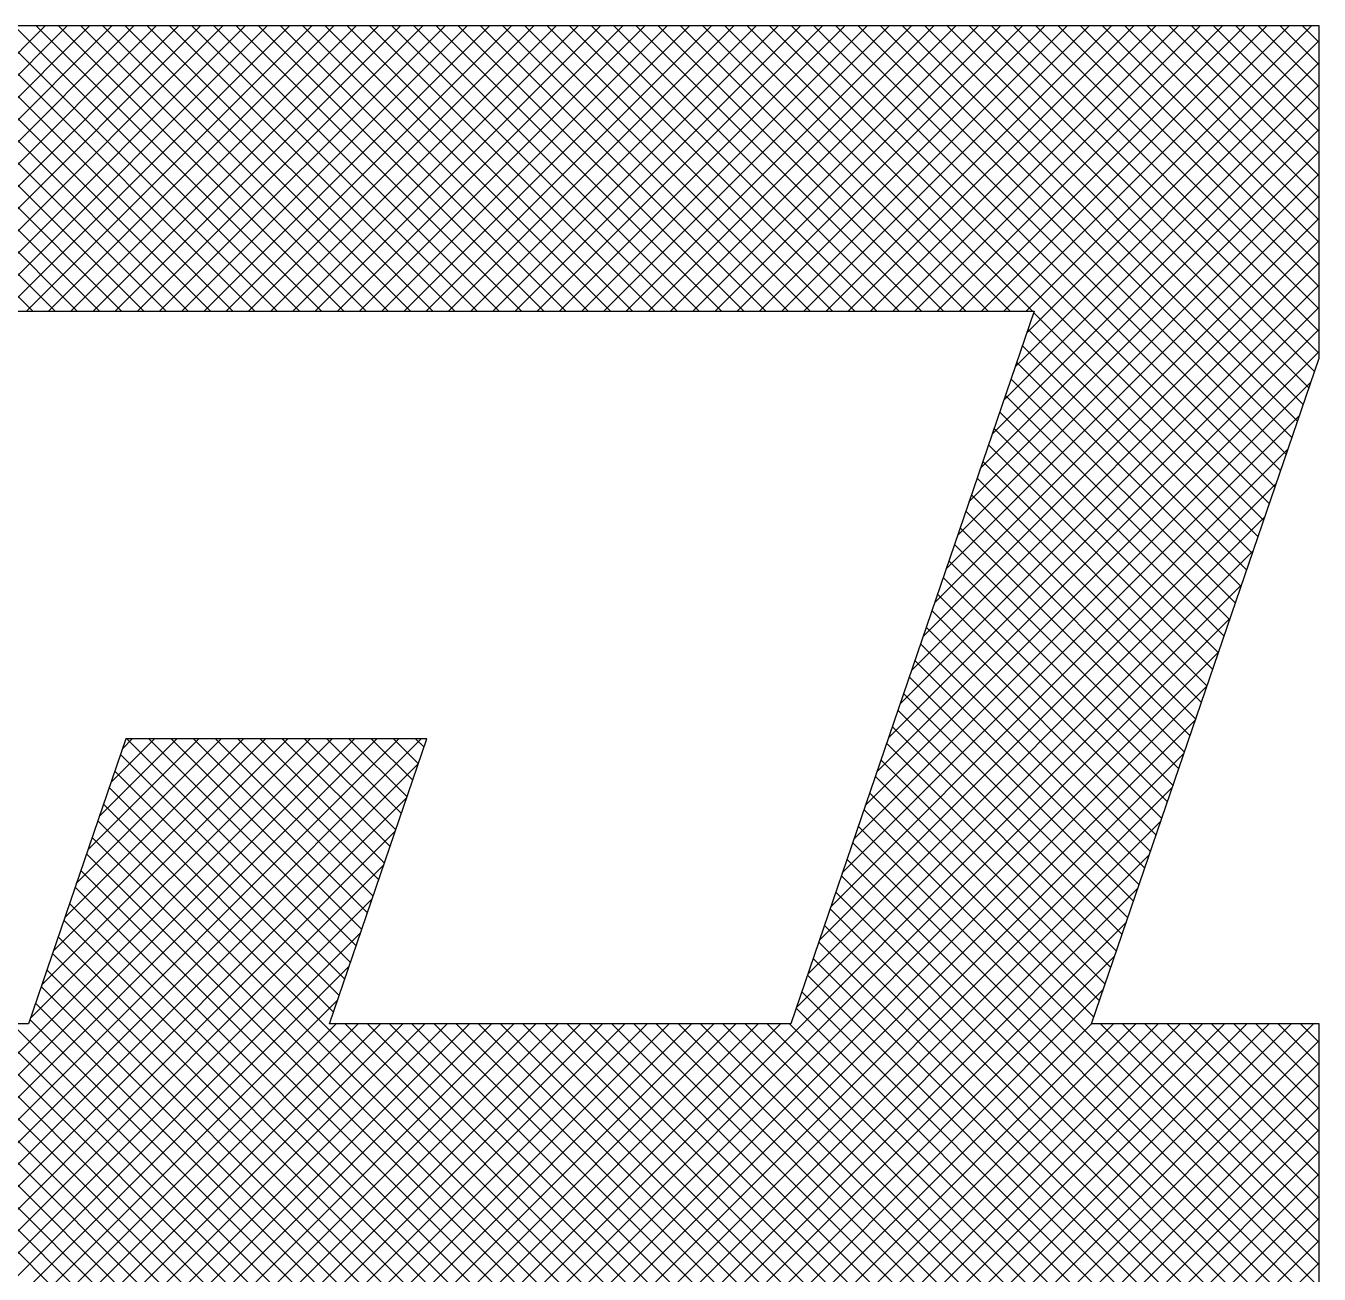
# Model space of a CAD drawing. Extents: x 610887 to 611781, y -400493 to -399849.
# Drawn here: x 611068.168 to 611072.016, y -400435.707 to -400431.994 of the extents above; entities that cross this region are included whole.
import ezdxf

# ---------------------------------------------------------------- set-up
doc = ezdxf.new("R2010")
doc.units = 0
doc.header["$LTSCALE"] = 1000
doc.layers.get('0').update_dxf_attribs({"linetype": 'CONTINUOUS'})
doc.layers.add('9-BOX', color=7, linetype='CONTINUOUS')

# ---------------------------------------------------------------- blocks, each defined once
blk = doc.blocks.new('*X18')
at = {"color": 0}
for p, q in [((237833.4328, 346149.264), (237832.2988, 346150.398)), ((237832.3492, 346149.264), (237833.4832, 346150.398)), ((237833.5212, 346149.264), (237832.3872, 346150.398)), ((237832.4375, 346149.264), (237833.5715, 346150.398)), ((237833.6096, 346149.264), (237832.4756, 346150.398)), ((237832.5259, 346149.264), (237833.6599, 346150.398)), ((237833.698, 346149.264), (237832.564, 346150.398)), ((237832.6143, 346149.264), (237833.7483, 346150.398)), ((237833.7863, 346149.264), (237832.6523, 346150.398)), ((237832.7027, 346149.264), (237833.8367, 346150.398)), ((237833.8747, 346149.264), (237832.7407, 346150.398)), ((237832.7911, 346149.264), (237833.9251, 346150.398)), ((237833.9631, 346149.264), (237832.8291, 346150.398)), ((237832.8795, 346149.264), (237834.0135, 346150.398)), ((237834.0515, 346149.264), (237832.9175, 346150.398)), ((237832.9679, 346149.264), (237834.1019, 346150.398)), ((237834.1399, 346149.264), (237833.0059, 346150.398)), ((237833.0563, 346149.264), (237834.1903, 346150.398)), ((237834.2283, 346149.264), (237833.0943, 346150.398)), ((237833.1447, 346149.264), (237834.2787, 346150.398)), ((237834.3167, 346149.264), (237833.1827, 346150.398)), ((237833.233, 346149.264), (237834.367, 346150.398)), ((237834.4051, 346149.264), (237833.2711, 346150.398)), ((237833.3214, 346149.264), (237834.4554, 346150.398)), ((237834.4935, 346149.264), (237833.3595, 346150.398)), ((237833.4098, 346149.264), (237834.5438, 346150.398)), ((237834.5818, 346149.264), (237833.4478, 346150.398)), ((237833.4982, 346149.264), (237834.6322, 346150.398)), ((237834.6702, 346149.264), (237833.5362, 346150.398)), ((237833.5866, 346149.264), (237834.7206, 346150.398)), ((237834.7586, 346149.264), (237833.6246, 346150.398)), ((237833.675, 346149.264), (237834.809, 346150.398)), ((237834.847, 346149.264), (237833.713, 346150.398)), ((237833.7634, 346149.264), (237834.8974, 346150.398)), ((237834.9354, 346149.264), (237833.8014, 346150.398)), ((237833.8518, 346149.264), (237834.9858, 346150.398)), ((237835.0238, 346149.264), (237833.8898, 346150.398)), ((237833.9402, 346149.264), (237835.0742, 346150.398)), ((237835.1122, 346149.264), (237833.9782, 346150.398)), ((237834.0285, 346149.264), (237835.1625, 346150.398)), ((237835.2006, 346149.264), (237834.0666, 346150.398)), ((237834.1169, 346149.264), (237835.2509, 346150.398)), ((237835.289, 346149.264), (237834.155, 346150.398)), ((237834.2053, 346149.264), (237835.3393, 346150.398)), ((237835.3773, 346149.264), (237834.2433, 346150.398)), ((237834.2937, 346149.264), (237835.4277, 346150.398)), ((237835.4657, 346149.264), (237834.3317, 346150.398)), ((237834.3821, 346149.264), (237835.5161, 346150.398)), ((237835.5541, 346149.264), (237834.4201, 346150.398)), ((237834.4705, 346149.264), (237835.6045, 346150.398)), ((237835.6425, 346149.264), (237834.5085, 346150.398)), ((237834.5589, 346149.264), (237835.6929, 346150.398)), ((237835.7309, 346149.264), (237834.5969, 346150.398)), ((237834.6473, 346149.264), (237835.7813, 346150.398)), ((237835.8193, 346149.264), (237834.6853, 346150.398)), ((237834.7356, 346149.264), (237835.8696, 346150.398)), ((237835.9077, 346149.264), (237834.7737, 346150.398)), ((237834.824, 346149.264), (237835.958, 346150.398)), ((237835.9961, 346149.264), (237834.8621, 346150.398)), ((237834.9124, 346149.264), (237836.0464, 346150.398)), ((237836.0844, 346149.264), (237834.9504, 346150.398)), ((237835.0008, 346149.264), (237836.1348, 346150.398)), ((237836.1728, 346149.264), (237835.0388, 346150.398)), ((237835.0892, 346149.264), (237836.2232, 346150.398)), ((237836.2612, 346149.264), (237835.1272, 346150.398)), ((237835.1776, 346149.264), (237836.3116, 346150.398)), ((237836.3496, 346149.264), (237835.2156, 346150.398)), ((237835.266, 346149.264), (237836.4, 346150.398)), ((237836.438, 346149.264), (237835.304, 346150.398)), ((237835.3544, 346149.264), (237836.4884, 346150.398)), ((237836.5264, 346149.264), (237835.3924, 346150.398)), ((237835.4428, 346149.264), (237836.5768, 346150.398)), ((237836.6148, 346149.264), (237835.4808, 346150.398)), ((237835.5311, 346149.264), (237836.6651, 346150.398)), ((237836.7032, 346149.264), (237835.5692, 346150.398)), ((237835.6195, 346149.264), (237836.7535, 346150.398)), ((237836.7916, 346149.264), (237835.6576, 346150.398)), ((237835.7079, 346149.264), (237836.8419, 346150.398)), ((237836.8799, 346149.264), (237835.7459, 346150.398)), ((237835.7963, 346149.264), (237836.9303, 346150.398)), ((237836.9683, 346149.264), (237835.8343, 346150.398)), ((237835.8847, 346149.264), (237837.0187, 346150.398)), ((237837.0567, 346149.264), (237835.9227, 346150.398)), ((237835.9731, 346149.264), (237837.1071, 346150.398)), ((237837.1451, 346149.264), (237836.0111, 346150.398)), ((237836.0615, 346149.264), (237837.1955, 346150.398)), ((237837.2335, 346149.264), (237836.0995, 346150.398)), ((237836.1499, 346149.264), (237837.2839, 346150.398)), ((237837.3219, 346149.264), (237836.1879, 346150.398)), ((237836.2382, 346149.264), (237837.3722, 346150.398)), ((237837.4103, 346149.264), (237836.2763, 346150.398)), ((237836.3266, 346149.264), (237837.4606, 346150.398)), ((237838.3315, 346148.4311), (237836.3647, 346150.398)), ((237836.415, 346149.264), (237837.549, 346150.398)), ((237838.354, 346148.497), (237836.453, 346150.398)), ((237836.5034, 346149.264), (237837.6374, 346150.398)), ((237838.3766, 346148.5629), (237836.5414, 346150.398)), ((237836.5918, 346149.264), (237837.7258, 346150.398)), ((237838.3991, 346148.6287), (237836.6298, 346150.398)), ((237836.6802, 346149.264), (237837.8142, 346150.398)), ((237838.4216, 346148.6946), (237836.7182, 346150.398)), ((237836.7686, 346149.264), (237837.9026, 346150.398)), ((237838.4441, 346148.7605), (237836.8066, 346150.398)), ((237836.857, 346149.264), (237837.991, 346150.398)), ((237838.4666, 346148.8263), (237836.895, 346150.398)), ((237836.9454, 346149.264), (237838.0794, 346150.398)), ((237838.4892, 346148.8922), (237836.9834, 346150.398)), ((237837.0337, 346149.264), (237838.1677, 346150.398)), ((237838.5117, 346148.9581), (237837.0718, 346150.398)), ((237837.1221, 346149.264), (237838.2561, 346150.398)), ((237838.5342, 346149.024), (237837.1602, 346150.398)), ((237837.2105, 346149.264), (237838.3445, 346150.398)), ((237838.552, 346149.0945), (237837.2485, 346150.398)), ((237837.2989, 346149.264), (237838.4329, 346150.398)), ((237838.552, 346149.1829), (237837.3369, 346150.398)), ((237837.3873, 346149.264), (237838.5213, 346150.398)), ((237838.552, 346149.2713), (237837.4253, 346150.398)), ((237838.552, 346149.3597), (237837.5137, 346150.398)), ((237838.552, 346149.4481), (237837.6021, 346150.398)), ((237838.552, 346149.5365), (237837.6905, 346150.398)), ((237838.552, 346149.6249), (237837.7789, 346150.398)), ((237838.552, 346149.7133), (237837.8673, 346150.398)), ((237838.552, 346149.8017), (237837.9557, 346150.398)), ((237838.552, 346149.89), (237838.044, 346150.398)), ((237838.552, 346149.9784), (237838.1324, 346150.398)), ((237838.552, 346150.0668), (237838.2208, 346150.398)), ((237838.552, 346150.1552), (237838.3092, 346150.398)), ((237838.552, 346150.2436), (237838.3976, 346150.398)), ((237838.552, 346150.332), (237838.486, 346150.398)), ((237837.3881, 346149.1764), (237838.552, 346150.3403)), ((237837.3423, 346149.0422), (237838.552, 346150.2519)), ((237837.2964, 346148.908), (237838.552, 346150.1635)), ((237837.2506, 346148.7738), (237838.552, 346150.0751)), ((237837.2048, 346148.6395), (237838.552, 346149.9868)), ((237837.159, 346148.5053), (237838.552, 346149.8984)), ((237837.1131, 346148.3711), (237838.552, 346149.81)), ((237837.0673, 346148.2369), (237838.552, 346149.7216)), ((237837.0215, 346148.1027), (237838.552, 346149.6332)), ((237836.9756, 346147.9685), (237838.552, 346149.5448)), ((237836.9298, 346147.8342), (237838.552, 346149.4564)), ((237836.884, 346147.7), (237838.552, 346149.368)), ((237836.8382, 346147.5658), (237838.552, 346149.2797)), ((237838.309, 346148.3653), (237837.416, 346149.2582)), ((237836.7923, 346147.4316), (237838.552, 346149.1913)), ((237838.2865, 346148.2994), (237837.3935, 346149.1923)), ((237838.264, 346148.2335), (237837.371, 346149.1265)), ((237836.7465, 346147.2974), (237838.552, 346149.1029)), ((237838.2414, 346148.1677), (237837.3485, 346149.0606)), ((237836.7007, 346147.1632), (237838.52, 346148.9825)), ((237838.2189, 346148.1018), (237837.326, 346148.9947)), ((237838.1964, 346148.0359), (237837.3035, 346148.9288)), ((237838.1739, 346147.9701), (237837.281, 346148.8629)), ((237836.6549, 346147.029), (237838.4741, 346148.8482)), ((237838.1514, 346147.9042), (237837.2585, 346148.797)), ((237836.609, 346146.8947), (237838.4282, 346148.7139)), ((237838.1288, 346147.8383), (237837.236, 346148.7311)), ((237838.1063, 346147.7725), (237837.2136, 346148.6652)), ((237838.0838, 346147.7066), (237837.1911, 346148.5993)), ((237836.5632, 346146.7605), (237838.3823, 346148.5796)), ((237838.0613, 346147.6407), (237837.1686, 346148.5334)), ((237836.5174, 346146.6263), (237838.3364, 346148.4453)), ((237838.0388, 346147.5748), (237837.1461, 346148.4676)), ((237838.0162, 346147.509), (237837.1236, 346148.4017)), ((237836.4715, 346146.4921), (237838.2904, 346148.311)), ((237837.9937, 346147.4431), (237837.1011, 346148.3358)), ((237837.9712, 346147.3772), (237837.0786, 346148.2699)), ((237837.9487, 346147.3114), (237837.0561, 346148.204)), ((237835.0641, 346144.9963), (237838.2445, 346148.1767)), ((237837.9262, 346147.2455), (237837.0336, 346148.1381)), ((237835.1179, 346144.9617), (237838.1986, 346148.0424)), ((237837.9036, 346147.1796), (237837.0111, 346148.0722)), ((237837.8811, 346147.1138), (237836.9886, 346148.0063)), ((237837.8586, 346147.0479), (237836.9661, 346147.9404)), ((237835.1702, 346144.9256), (237838.1527, 346147.9081)), ((237837.8361, 346146.982), (237836.9436, 346147.8745)), ((237837.8136, 346146.9162), (237836.9211, 346147.8087)), ((237835.221, 346144.888), (237838.1068, 346147.7738)), ((237837.791, 346146.8503), (237836.8986, 346147.7428)), ((237837.7685, 346146.7844), (237836.8761, 346147.6769)), ((237835.2704, 346144.849), (237838.0609, 346147.6395)), ((237837.746, 346146.7186), (237836.8536, 346147.611)), ((237830.9031, 346143.4869), (237834.9792, 346147.563)), ((237830.9099, 346143.5821), (237834.8908, 346147.563)), ((237830.9201, 346143.6807), (237834.8024, 346147.563)), ((237830.9341, 346143.7831), (237834.714, 346147.563)), ((237830.9524, 346143.8897), (237834.6256, 346147.563)), ((237833.4241, 346146.4499), (237834.5372, 346147.563)), ((237833.4699, 346146.5841), (237834.4489, 346147.563)), ((237833.5157, 346146.7182), (237834.3605, 346147.563)), ((237833.5615, 346146.8524), (237834.2721, 346147.563)), ((237833.6073, 346146.9866), (237834.1837, 346147.563)), ((237833.6531, 346147.1208), (237834.0953, 346147.563)), ((237833.6989, 346147.255), (237834.0069, 346147.563)), ((237833.7447, 346147.3891), (237833.9185, 346147.563)), ((237833.7905, 346147.5233), (237833.8301, 346147.563)), ((237834.6982, 346146.6728), (237833.808, 346147.563)), ((237834.7207, 346146.7387), (237833.8964, 346147.563)), ((237834.7432, 346146.8046), (237833.9847, 346147.563)), ((237834.7657, 346146.8705), (237834.0731, 346147.563)), ((237834.7882, 346146.9364), (237834.1615, 346147.563)), ((237834.8106, 346147.0023), (237834.2499, 346147.563)), ((237834.8331, 346147.0682), (237834.3383, 346147.563)), ((237834.8556, 346147.1341), (237834.4267, 346147.563)), ((237834.8781, 346147.2), (237834.5151, 346147.563)), ((237834.9006, 346147.2659), (237834.6035, 346147.563)), ((237834.9231, 346147.3318), (237834.6919, 346147.563)), ((237834.9456, 346147.3977), (237834.7802, 346147.563)), ((237834.9681, 346147.4636), (237834.8686, 346147.563)), ((237834.9906, 346147.5295), (237834.957, 346147.563)), ((237837.7235, 346146.6527), (237836.8311, 346147.5451)), ((237834.6757, 346146.6069), (237833.7825, 346147.5001)), ((237835.3184, 346144.8086), (237838.0149, 346147.5051)), ((237837.701, 346146.5868), (237836.8086, 346147.4792)), ((237830.8992, 346143.3947), (237834.968, 346147.4634)), ((237834.6532, 346146.541), (237833.76, 346147.4342)), ((237834.6307, 346146.4751), (237833.7375, 346147.3683)), ((237835.365, 346144.7668), (237837.969, 346147.3708)), ((237837.6784, 346146.521), (237836.7861, 346147.4133)), ((237830.8981, 346143.3051), (237834.9222, 346147.3293)), ((237837.6559, 346146.4551), (237836.7636, 346147.3474)), ((237837.069, 346143.9485), (237833.7151, 346147.3024)), ((237838.552, 346145.4706), (237836.7411, 346147.2815)), ((237837.0898, 346143.8393), (237833.6926, 346147.2365)), ((237835.4102, 346144.7236), (237837.9231, 346147.2365)), ((237838.552, 346145.3822), (237836.7186, 346147.2156)), ((237830.8995, 346143.2181), (237834.8764, 346147.1951)), ((237837.1059, 346143.7347), (237833.6701, 346147.1706)), ((237838.5508, 346145.295), (237836.6961, 346147.1497)), ((237830.9031, 346143.1334), (237834.8307, 346147.0609)), ((237837.1181, 346143.6342), (237833.6476, 346147.1047)), ((237835.454, 346144.6791), (237837.8772, 346147.1022)), ((237838.4625, 346145.295), (237836.6736, 346147.0839)), ((237837.1267, 346143.5372), (237833.6251, 346147.0388)), ((237838.3741, 346145.295), (237836.6511, 346147.018)), ((237837.1321, 346143.4434), (237833.6026, 346146.9729)), ((237835.4964, 346144.6331), (237837.8313, 346146.9679)), ((237838.2857, 346145.295), (237836.6286, 346146.9521)), ((237830.9089, 346143.0508), (237834.7849, 346146.9267)), ((237837.1346, 346143.3525), (237833.5801, 346146.907)), ((237838.1973, 346145.295), (237836.6061, 346146.8862)), ((237837.1346, 346143.2641), (237833.5576, 346146.8411)), ((237835.5374, 346144.5857), (237837.7853, 346146.8336)), ((237838.1089, 346145.295), (237836.5836, 346146.8203)), ((237832.8935, 346144.947), (237834.7391, 346146.7925)), ((237837.1321, 346143.1782), (237833.5351, 346146.7752)), ((237838.0205, 346145.295), (237836.5611, 346146.7544)), ((237837.1274, 346143.0945), (237833.5126, 346146.7093)), ((237835.577, 346144.5369), (237837.7394, 346146.6993)), ((237833.1122, 346145.0773), (237834.6933, 346146.6584)), ((237835.3967, 346144.7368), (237833.4902, 346146.6434)), ((237837.9321, 346145.295), (237836.5386, 346146.6885)), ((237837.8437, 346145.295), (237836.5161, 346146.6226)), ((237835.0253, 346145.0198), (237833.4677, 346146.5775)), ((237836.4235, 346145.295), (237837.6935, 346146.565)), ((237837.7553, 346145.295), (237836.4936, 346146.5567)), ((237833.2748, 346145.1515), (237834.6475, 346146.5242)), ((237834.8406, 346145.1162), (237833.4452, 346146.5116)), ((237837.667, 346145.295), (237836.4711, 346146.4908)), ((237834.6912, 346145.1771), (237833.4227, 346146.4457)), ((237833.6373, 346145.2588), (237832.4671, 346146.429)), ((237833.7126, 346145.2719), (237832.5555, 346146.429)), ((237833.7905, 346145.2824), (237832.6439, 346146.429)), ((237833.8713, 346145.29), (237832.7323, 346146.429)), ((237833.9553, 346145.2944), (237832.8207, 346146.429)), ((237834.0429, 346145.2952), (237832.909, 346146.429)), ((237834.1346, 346145.2918), (237832.9974, 346146.429)), ((237834.2311, 346145.2837), (237833.0858, 346146.429)), ((237834.3333, 346145.2699), (237833.1742, 346146.429)), ((237834.4425, 346145.2491), (237833.2626, 346146.429)), ((237834.5607, 346145.2193), (237833.351, 346146.429)), ((237833.413, 346145.2013), (237834.6407, 346146.429)), ((237833.5365, 346145.2364), (237834.7291, 346146.429)), ((237833.6496, 346145.2611), (237834.8175, 346146.429)), ((237833.7548, 346145.278), (237834.9059, 346146.429)), ((237833.8539, 346145.2887), (237834.9942, 346146.429)), ((237833.9478, 346145.2941), (237835.0826, 346146.429)), ((237834.0372, 346145.2952), (237835.171, 346146.429)), ((237834.1229, 346145.2925), (237835.2594, 346146.429)), ((237834.2051, 346145.2864), (237835.3478, 346146.429)), ((237834.2844, 346145.2772), (237835.4362, 346146.429)), ((237834.3608, 346145.2652), (237835.5246, 346146.429)), ((237834.4347, 346145.2508), (237835.613, 346146.429)), ((237834.5063, 346145.234), (237835.7013, 346146.429)), ((237834.5757, 346145.2149), (237835.7897, 346146.429)), ((237834.643, 346145.1939), (237835.8781, 346146.429)), ((237837.0427, 346144.0631), (237834.6768, 346146.429)), ((237834.7084, 346145.1709), (237835.9665, 346146.429)), ((237837.01, 346144.1842), (237834.7652, 346146.429)), ((237834.7719, 346145.146), (237836.0549, 346146.429)), ((237834.8336, 346145.1193), (237836.1433, 346146.429)), ((237836.9693, 346144.3133), (237834.8536, 346146.429)), ((237834.8937, 346145.091), (237836.2317, 346146.429)), ((237836.9182, 346144.4528), (237834.942, 346146.429)), ((237834.9521, 346145.061), (237836.3201, 346146.429)), ((237835.0089, 346145.0294), (237836.4085, 346146.429)), ((237836.8529, 346144.6065), (237835.0304, 346146.429)), ((237836.7661, 346144.7816), (237835.1187, 346146.429)), ((237836.6403, 346144.9959), (237835.2071, 346146.429)), ((237836.4295, 346145.295), (237835.2955, 346146.429)), ((237836.5179, 346145.295), (237835.3839, 346146.429)), ((237836.6063, 346145.295), (237835.4723, 346146.429)), ((237836.6947, 346145.295), (237835.5607, 346146.429)), ((237836.7831, 346145.295), (237835.6491, 346146.429)), ((237836.8715, 346145.295), (237835.7375, 346146.429)), ((237836.9599, 346145.295), (237835.8259, 346146.429)), ((237837.0482, 346145.295), (237835.9142, 346146.429)), ((237837.1366, 346145.295), (237836.0026, 346146.429)), ((237837.225, 346145.295), (237836.091, 346146.429)), ((237837.3134, 346145.295), (237836.1794, 346146.429)), ((237837.4018, 346145.295), (237836.2678, 346146.429)), ((237837.4902, 346145.295), (237836.3562, 346146.429)), ((237837.5786, 346145.295), (237836.4446, 346146.429)), ((237836.5119, 346145.295), (237837.6476, 346146.4307)), ((237836.6003, 346145.295), (237837.7343, 346146.429)), ((237836.6887, 346145.295), (237837.8227, 346146.429)), ((237836.7771, 346145.295), (237837.9111, 346146.429)), ((237836.8654, 346145.295), (237837.9994, 346146.429)), ((237836.9538, 346145.295), (237838.0878, 346146.429)), ((237837.0422, 346145.295), (237838.1762, 346146.429)), ((237837.1306, 346145.295), (237838.2646, 346146.429)), ((237837.219, 346145.295), (237838.353, 346146.429)), ((237837.3074, 346145.295), (237838.4414, 346146.429)), ((237837.3958, 346145.295), (237838.5298, 346146.429)), ((237838.552, 346145.559), (237837.682, 346146.429)), ((237838.552, 346145.6474), (237837.7704, 346146.429)), ((237838.552, 346145.7358), (237837.8588, 346146.429)), ((237838.552, 346145.8242), (237837.9472, 346146.429)), ((237838.552, 346145.9126), (237838.0356, 346146.429)), ((237838.552, 346146.001), (237838.124, 346146.429)), ((237838.552, 346146.0893), (237838.2123, 346146.429)), ((237838.552, 346146.1777), (237838.3007, 346146.429)), ((237838.552, 346146.2661), (237838.3891, 346146.429)), ((237838.552, 346146.3545), (237838.4775, 346146.429)), ((237837.4842, 346145.295), (237838.552, 346146.3628)), ((237837.5725, 346145.295), (237838.552, 346146.2745)), ((237837.6609, 346145.295), (237838.552, 346146.1861)), ((237837.7493, 346145.295), (237838.552, 346146.0977)), ((237837.8377, 346145.295), (237838.552, 346146.0093)), ((237837.9261, 346145.295), (237838.552, 346145.9209)), ((237838.0145, 346145.295), (237838.552, 346145.8325)), ((237838.1029, 346145.295), (237838.552, 346145.7441)), ((237838.1913, 346145.295), (237838.552, 346145.6557)), ((237838.2797, 346145.295), (237838.552, 346145.5673)), ((237838.368, 346145.295), (237838.552, 346145.479))]:
    blk.add_line(p, q, dxfattribs=at)
blk = doc.blocks.new('*X8')
at = {"color": 0}
for p, q in [((237833.4328, 346149.264), (237832.2988, 346150.398)), ((237832.3492, 346149.264), (237833.4832, 346150.398)), ((237833.5212, 346149.264), (237832.3872, 346150.398)), ((237832.4375, 346149.264), (237833.5715, 346150.398)), ((237833.6096, 346149.264), (237832.4756, 346150.398)), ((237832.5259, 346149.264), (237833.6599, 346150.398)), ((237833.698, 346149.264), (237832.564, 346150.398)), ((237832.6143, 346149.264), (237833.7483, 346150.398)), ((237833.7863, 346149.264), (237832.6523, 346150.398)), ((237832.7027, 346149.264), (237833.8367, 346150.398)), ((237833.8747, 346149.264), (237832.7407, 346150.398)), ((237832.7911, 346149.264), (237833.9251, 346150.398)), ((237833.9631, 346149.264), (237832.8291, 346150.398)), ((237832.8795, 346149.264), (237834.0135, 346150.398)), ((237834.0515, 346149.264), (237832.9175, 346150.398)), ((237832.9679, 346149.264), (237834.1019, 346150.398)), ((237834.1399, 346149.264), (237833.0059, 346150.398)), ((237833.0563, 346149.264), (237834.1903, 346150.398)), ((237834.2283, 346149.264), (237833.0943, 346150.398)), ((237833.1447, 346149.264), (237834.2787, 346150.398)), ((237834.3167, 346149.264), (237833.1827, 346150.398)), ((237833.233, 346149.264), (237834.367, 346150.398)), ((237834.4051, 346149.264), (237833.2711, 346150.398)), ((237833.3214, 346149.264), (237834.4554, 346150.398)), ((237834.4935, 346149.264), (237833.3595, 346150.398)), ((237833.4098, 346149.264), (237834.5438, 346150.398)), ((237834.5818, 346149.264), (237833.4478, 346150.398)), ((237833.4982, 346149.264), (237834.6322, 346150.398)), ((237834.6702, 346149.264), (237833.5362, 346150.398)), ((237833.5866, 346149.264), (237834.7206, 346150.398)), ((237834.7586, 346149.264), (237833.6246, 346150.398)), ((237833.675, 346149.264), (237834.809, 346150.398)), ((237834.847, 346149.264), (237833.713, 346150.398)), ((237833.7634, 346149.264), (237834.8974, 346150.398)), ((237834.9354, 346149.264), (237833.8014, 346150.398)), ((237833.8518, 346149.264), (237834.9858, 346150.398)), ((237835.0238, 346149.264), (237833.8898, 346150.398)), ((237833.9402, 346149.264), (237835.0742, 346150.398)), ((237835.1122, 346149.264), (237833.9782, 346150.398)), ((237834.0285, 346149.264), (237835.1625, 346150.398)), ((237835.2006, 346149.264), (237834.0666, 346150.398)), ((237834.1169, 346149.264), (237835.2509, 346150.398)), ((237835.289, 346149.264), (237834.155, 346150.398)), ((237834.2053, 346149.264), (237835.3393, 346150.398)), ((237835.3773, 346149.264), (237834.2433, 346150.398)), ((237834.2937, 346149.264), (237835.4277, 346150.398)), ((237835.4657, 346149.264), (237834.3317, 346150.398)), ((237834.3821, 346149.264), (237835.5161, 346150.398)), ((237835.5541, 346149.264), (237834.4201, 346150.398)), ((237834.4705, 346149.264), (237835.6045, 346150.398)), ((237835.6425, 346149.264), (237834.5085, 346150.398)), ((237834.5589, 346149.264), (237835.6929, 346150.398)), ((237835.7309, 346149.264), (237834.5969, 346150.398)), ((237834.6473, 346149.264), (237835.7813, 346150.398)), ((237835.8193, 346149.264), (237834.6853, 346150.398)), ((237834.7356, 346149.264), (237835.8696, 346150.398)), ((237835.9077, 346149.264), (237834.7737, 346150.398)), ((237834.824, 346149.264), (237835.958, 346150.398)), ((237835.9961, 346149.264), (237834.8621, 346150.398)), ((237834.9124, 346149.264), (237836.0464, 346150.398)), ((237836.0844, 346149.264), (237834.9504, 346150.398)), ((237835.0008, 346149.264), (237836.1348, 346150.398)), ((237836.1728, 346149.264), (237835.0388, 346150.398)), ((237835.0892, 346149.264), (237836.2232, 346150.398)), ((237836.2612, 346149.264), (237835.1272, 346150.398)), ((237835.1776, 346149.264), (237836.3116, 346150.398)), ((237836.3496, 346149.264), (237835.2156, 346150.398)), ((237835.266, 346149.264), (237836.4, 346150.398)), ((237836.438, 346149.264), (237835.304, 346150.398)), ((237835.3544, 346149.264), (237836.4884, 346150.398)), ((237836.5264, 346149.264), (237835.3924, 346150.398)), ((237835.4428, 346149.264), (237836.5768, 346150.398)), ((237836.6148, 346149.264), (237835.4808, 346150.398)), ((237835.5311, 346149.264), (237836.6651, 346150.398)), ((237836.7032, 346149.264), (237835.5692, 346150.398)), ((237835.6195, 346149.264), (237836.7535, 346150.398)), ((237836.7916, 346149.264), (237835.6576, 346150.398)), ((237835.7079, 346149.264), (237836.8419, 346150.398)), ((237836.8799, 346149.264), (237835.7459, 346150.398)), ((237835.7963, 346149.264), (237836.9303, 346150.398)), ((237836.9683, 346149.264), (237835.8343, 346150.398)), ((237835.8847, 346149.264), (237837.0187, 346150.398)), ((237837.0567, 346149.264), (237835.9227, 346150.398)), ((237835.9731, 346149.264), (237837.1071, 346150.398)), ((237837.1451, 346149.264), (237836.0111, 346150.398)), ((237836.0615, 346149.264), (237837.1955, 346150.398)), ((237837.2335, 346149.264), (237836.0995, 346150.398)), ((237836.1499, 346149.264), (237837.2839, 346150.398)), ((237837.3219, 346149.264), (237836.1879, 346150.398)), ((237836.2382, 346149.264), (237837.3722, 346150.398)), ((237837.4103, 346149.264), (237836.2763, 346150.398)), ((237836.3266, 346149.264), (237837.4606, 346150.398)), ((237838.3315, 346148.4311), (237836.3647, 346150.398)), ((237836.415, 346149.264), (237837.549, 346150.398)), ((237838.354, 346148.497), (237836.453, 346150.398)), ((237836.5034, 346149.264), (237837.6374, 346150.398)), ((237838.3766, 346148.5629), (237836.5414, 346150.398)), ((237836.5918, 346149.264), (237837.7258, 346150.398)), ((237838.3991, 346148.6287), (237836.6298, 346150.398)), ((237836.6802, 346149.264), (237837.8142, 346150.398)), ((237838.4216, 346148.6946), (237836.7182, 346150.398)), ((237836.7686, 346149.264), (237837.9026, 346150.398)), ((237838.4441, 346148.7605), (237836.8066, 346150.398)), ((237836.857, 346149.264), (237837.991, 346150.398)), ((237838.4666, 346148.8263), (237836.895, 346150.398)), ((237836.9454, 346149.264), (237838.0794, 346150.398)), ((237838.4892, 346148.8922), (237836.9834, 346150.398)), ((237837.0337, 346149.264), (237838.1677, 346150.398)), ((237838.5117, 346148.9581), (237837.0718, 346150.398)), ((237837.1221, 346149.264), (237838.2561, 346150.398)), ((237838.5342, 346149.024), (237837.1602, 346150.398)), ((237837.2105, 346149.264), (237838.3445, 346150.398)), ((237838.552, 346149.0945), (237837.2485, 346150.398)), ((237837.2989, 346149.264), (237838.4329, 346150.398)), ((237838.552, 346149.1829), (237837.3369, 346150.398)), ((237837.3873, 346149.264), (237838.5213, 346150.398)), ((237838.552, 346149.2713), (237837.4253, 346150.398)), ((237838.552, 346149.3597), (237837.5137, 346150.398)), ((237838.552, 346149.4481), (237837.6021, 346150.398)), ((237838.552, 346149.5365), (237837.6905, 346150.398)), ((237838.552, 346149.6249), (237837.7789, 346150.398)), ((237838.552, 346149.7133), (237837.8673, 346150.398)), ((237838.552, 346149.8017), (237837.9557, 346150.398)), ((237838.552, 346149.89), (237838.044, 346150.398)), ((237838.552, 346149.9784), (237838.1324, 346150.398)), ((237838.552, 346150.0668), (237838.2208, 346150.398)), ((237838.552, 346150.1552), (237838.3092, 346150.398)), ((237838.552, 346150.2436), (237838.3976, 346150.398)), ((237838.552, 346150.332), (237838.486, 346150.398)), ((237837.3881, 346149.1764), (237838.552, 346150.3403)), ((237837.3423, 346149.0422), (237838.552, 346150.2519)), ((237837.2964, 346148.908), (237838.552, 346150.1635)), ((237837.2506, 346148.7738), (237838.552, 346150.0751)), ((237837.2048, 346148.6395), (237838.552, 346149.9868)), ((237837.159, 346148.5053), (237838.552, 346149.8984)), ((237837.1131, 346148.3711), (237838.552, 346149.81)), ((237837.0673, 346148.2369), (237838.552, 346149.7216)), ((237837.0215, 346148.1027), (237838.552, 346149.6332)), ((237836.9756, 346147.9685), (237838.552, 346149.5448)), ((237836.9298, 346147.8342), (237838.552, 346149.4564)), ((237836.884, 346147.7), (237838.552, 346149.368)), ((237836.8382, 346147.5658), (237838.552, 346149.2797)), ((237838.309, 346148.3653), (237837.416, 346149.2582)), ((237836.7923, 346147.4316), (237838.552, 346149.1913)), ((237838.2865, 346148.2994), (237837.3935, 346149.1923)), ((237838.264, 346148.2335), (237837.371, 346149.1265)), ((237836.7465, 346147.2974), (237838.552, 346149.1029)), ((237838.2414, 346148.1677), (237837.3485, 346149.0606)), ((237836.7007, 346147.1632), (237838.52, 346148.9825)), ((237838.2189, 346148.1018), (237837.326, 346148.9947)), ((237838.1964, 346148.0359), (237837.3035, 346148.9288)), ((237838.1739, 346147.9701), (237837.281, 346148.8629)), ((237836.6549, 346147.029), (237838.4741, 346148.8482)), ((237838.1514, 346147.9042), (237837.2585, 346148.797)), ((237836.609, 346146.8947), (237838.4282, 346148.7139)), ((237838.1288, 346147.8383), (237837.236, 346148.7311)), ((237838.1063, 346147.7725), (237837.2136, 346148.6652)), ((237838.0838, 346147.7066), (237837.1911, 346148.5993)), ((237836.5632, 346146.7605), (237838.3823, 346148.5796)), ((237838.0613, 346147.6407), (237837.1686, 346148.5334)), ((237836.5174, 346146.6263), (237838.3364, 346148.4453)), ((237838.0388, 346147.5748), (237837.1461, 346148.4676)), ((237838.0162, 346147.509), (237837.1236, 346148.4017)), ((237836.4715, 346146.4921), (237838.2904, 346148.311)), ((237837.9937, 346147.4431), (237837.1011, 346148.3358)), ((237837.9712, 346147.3772), (237837.0786, 346148.2699)), ((237837.9487, 346147.3114), (237837.0561, 346148.204)), ((237835.0641, 346144.9963), (237838.2445, 346148.1767)), ((237837.9262, 346147.2455), (237837.0336, 346148.1381)), ((237835.1179, 346144.9617), (237838.1986, 346148.0424)), ((237837.9036, 346147.1796), (237837.0111, 346148.0722)), ((237837.8811, 346147.1138), (237836.9886, 346148.0063)), ((237837.8586, 346147.0479), (237836.9661, 346147.9404)), ((237835.1702, 346144.9256), (237838.1527, 346147.9081)), ((237837.8361, 346146.982), (237836.9436, 346147.8745)), ((237837.8136, 346146.9162), (237836.9211, 346147.8087)), ((237835.221, 346144.888), (237838.1068, 346147.7738)), ((237837.791, 346146.8503), (237836.8986, 346147.7428)), ((237837.7685, 346146.7844), (237836.8761, 346147.6769)), ((237835.2704, 346144.849), (237838.0609, 346147.6395)), ((237837.746, 346146.7186), (237836.8536, 346147.611)), ((237830.9031, 346143.4869), (237834.9792, 346147.563)), ((237830.9099, 346143.5821), (237834.8908, 346147.563)), ((237830.9201, 346143.6807), (237834.8024, 346147.563)), ((237830.9341, 346143.7831), (237834.714, 346147.563)), ((237830.9524, 346143.8897), (237834.6256, 346147.563)), ((237833.4241, 346146.4499), (237834.5372, 346147.563)), ((237833.4699, 346146.5841), (237834.4489, 346147.563)), ((237833.5157, 346146.7182), (237834.3605, 346147.563)), ((237833.5615, 346146.8524), (237834.2721, 346147.563)), ((237833.6073, 346146.9866), (237834.1837, 346147.563)), ((237833.6531, 346147.1208), (237834.0953, 346147.563)), ((237833.6989, 346147.255), (237834.0069, 346147.563)), ((237833.7447, 346147.3891), (237833.9185, 346147.563)), ((237833.7905, 346147.5233), (237833.8301, 346147.563)), ((237834.6982, 346146.6728), (237833.808, 346147.563)), ((237834.7207, 346146.7387), (237833.8964, 346147.563)), ((237834.7432, 346146.8046), (237833.9847, 346147.563)), ((237834.7657, 346146.8705), (237834.0731, 346147.563)), ((237834.7882, 346146.9364), (237834.1615, 346147.563)), ((237834.8106, 346147.0023), (237834.2499, 346147.563)), ((237834.8331, 346147.0682), (237834.3383, 346147.563)), ((237834.8556, 346147.1341), (237834.4267, 346147.563)), ((237834.8781, 346147.2), (237834.5151, 346147.563)), ((237834.9006, 346147.2659), (237834.6035, 346147.563)), ((237834.9231, 346147.3318), (237834.6919, 346147.563)), ((237834.9456, 346147.3977), (237834.7802, 346147.563)), ((237834.9681, 346147.4636), (237834.8686, 346147.563)), ((237834.9906, 346147.5295), (237834.957, 346147.563)), ((237837.7235, 346146.6527), (237836.8311, 346147.5451)), ((237834.6757, 346146.6069), (237833.7825, 346147.5001)), ((237835.3184, 346144.8086), (237838.0149, 346147.5051)), ((237837.701, 346146.5868), (237836.8086, 346147.4792)), ((237830.8992, 346143.3947), (237834.968, 346147.4634)), ((237834.6532, 346146.541), (237833.76, 346147.4342)), ((237834.6307, 346146.4751), (237833.7375, 346147.3683)), ((237835.365, 346144.7668), (237837.969, 346147.3708)), ((237837.6784, 346146.521), (237836.7861, 346147.4133)), ((237830.8981, 346143.3051), (237834.9222, 346147.3293)), ((237837.6559, 346146.4551), (237836.7636, 346147.3474)), ((237837.069, 346143.9485), (237833.7151, 346147.3024)), ((237838.552, 346145.4706), (237836.7411, 346147.2815)), ((237837.0898, 346143.8393), (237833.6926, 346147.2365)), ((237835.4102, 346144.7236), (237837.9231, 346147.2365)), ((237838.552, 346145.3822), (237836.7186, 346147.2156)), ((237830.8995, 346143.2181), (237834.8764, 346147.1951)), ((237837.1059, 346143.7347), (237833.6701, 346147.1706)), ((237838.5508, 346145.295), (237836.6961, 346147.1497)), ((237830.9031, 346143.1334), (237834.8307, 346147.0609)), ((237837.1181, 346143.6342), (237833.6476, 346147.1047)), ((237835.454, 346144.6791), (237837.8772, 346147.1022)), ((237838.4625, 346145.295), (237836.6736, 346147.0839)), ((237837.1267, 346143.5372), (237833.6251, 346147.0388)), ((237838.3741, 346145.295), (237836.6511, 346147.018)), ((237837.1321, 346143.4434), (237833.6026, 346146.9729)), ((237835.4964, 346144.6331), (237837.8313, 346146.9679)), ((237838.2857, 346145.295), (237836.6286, 346146.9521)), ((237830.9089, 346143.0508), (237834.7849, 346146.9267)), ((237837.1346, 346143.3525), (237833.5801, 346146.907)), ((237838.1973, 346145.295), (237836.6061, 346146.8862)), ((237837.1346, 346143.2641), (237833.5576, 346146.8411)), ((237835.5374, 346144.5857), (237837.7853, 346146.8336)), ((237838.1089, 346145.295), (237836.5836, 346146.8203)), ((237832.8935, 346144.947), (237834.7391, 346146.7925)), ((237837.1321, 346143.1782), (237833.5351, 346146.7752)), ((237838.0205, 346145.295), (237836.5611, 346146.7544)), ((237837.1274, 346143.0945), (237833.5126, 346146.7093)), ((237835.577, 346144.5369), (237837.7394, 346146.6993)), ((237833.1122, 346145.0773), (237834.6933, 346146.6584)), ((237835.3967, 346144.7368), (237833.4902, 346146.6434)), ((237837.9321, 346145.295), (237836.5386, 346146.6885)), ((237837.8437, 346145.295), (237836.5161, 346146.6226)), ((237835.0253, 346145.0198), (237833.4677, 346146.5775)), ((237836.4235, 346145.295), (237837.6935, 346146.565)), ((237837.7553, 346145.295), (237836.4936, 346146.5567)), ((237833.2748, 346145.1515), (237834.6475, 346146.5242)), ((237834.8406, 346145.1162), (237833.4452, 346146.5116)), ((237837.667, 346145.295), (237836.4711, 346146.4908)), ((237834.6912, 346145.1771), (237833.4227, 346146.4457)), ((237833.6373, 346145.2588), (237832.4671, 346146.429)), ((237833.7126, 346145.2719), (237832.5555, 346146.429)), ((237833.7905, 346145.2824), (237832.6439, 346146.429)), ((237833.8713, 346145.29), (237832.7323, 346146.429)), ((237833.9553, 346145.2944), (237832.8207, 346146.429)), ((237834.0429, 346145.2952), (237832.909, 346146.429)), ((237834.1346, 346145.2918), (237832.9974, 346146.429)), ((237834.2311, 346145.2837), (237833.0858, 346146.429)), ((237834.3333, 346145.2699), (237833.1742, 346146.429)), ((237834.4425, 346145.2491), (237833.2626, 346146.429)), ((237834.5607, 346145.2193), (237833.351, 346146.429)), ((237833.413, 346145.2013), (237834.6407, 346146.429)), ((237833.5365, 346145.2364), (237834.7291, 346146.429)), ((237833.6496, 346145.2611), (237834.8175, 346146.429)), ((237833.7548, 346145.278), (237834.9059, 346146.429)), ((237833.8539, 346145.2887), (237834.9942, 346146.429)), ((237833.9478, 346145.2941), (237835.0826, 346146.429)), ((237834.0372, 346145.2952), (237835.171, 346146.429)), ((237834.1229, 346145.2925), (237835.2594, 346146.429)), ((237834.2051, 346145.2864), (237835.3478, 346146.429)), ((237834.2844, 346145.2772), (237835.4362, 346146.429)), ((237834.3608, 346145.2652), (237835.5246, 346146.429)), ((237834.4347, 346145.2508), (237835.613, 346146.429)), ((237834.5063, 346145.234), (237835.7013, 346146.429)), ((237834.5757, 346145.2149), (237835.7897, 346146.429)), ((237834.643, 346145.1939), (237835.8781, 346146.429)), ((237837.0427, 346144.0631), (237834.6768, 346146.429)), ((237834.7084, 346145.1709), (237835.9665, 346146.429)), ((237837.01, 346144.1842), (237834.7652, 346146.429)), ((237834.7719, 346145.146), (237836.0549, 346146.429)), ((237834.8336, 346145.1193), (237836.1433, 346146.429)), ((237836.9693, 346144.3133), (237834.8536, 346146.429)), ((237834.8937, 346145.091), (237836.2317, 346146.429)), ((237836.9182, 346144.4528), (237834.942, 346146.429)), ((237834.9521, 346145.061), (237836.3201, 346146.429)), ((237835.0089, 346145.0294), (237836.4085, 346146.429)), ((237836.8529, 346144.6065), (237835.0304, 346146.429)), ((237836.7661, 346144.7816), (237835.1187, 346146.429)), ((237836.6403, 346144.9959), (237835.2071, 346146.429)), ((237836.4295, 346145.295), (237835.2955, 346146.429)), ((237836.5179, 346145.295), (237835.3839, 346146.429)), ((237836.6063, 346145.295), (237835.4723, 346146.429)), ((237836.6947, 346145.295), (237835.5607, 346146.429)), ((237836.7831, 346145.295), (237835.6491, 346146.429)), ((237836.8715, 346145.295), (237835.7375, 346146.429)), ((237836.9599, 346145.295), (237835.8259, 346146.429)), ((237837.0482, 346145.295), (237835.9142, 346146.429)), ((237837.1366, 346145.295), (237836.0026, 346146.429)), ((237837.225, 346145.295), (237836.091, 346146.429)), ((237837.3134, 346145.295), (237836.1794, 346146.429)), ((237837.4018, 346145.295), (237836.2678, 346146.429)), ((237837.4902, 346145.295), (237836.3562, 346146.429)), ((237837.5786, 346145.295), (237836.4446, 346146.429)), ((237836.5119, 346145.295), (237837.6476, 346146.4307)), ((237836.6003, 346145.295), (237837.7343, 346146.429)), ((237836.6887, 346145.295), (237837.8227, 346146.429)), ((237836.7771, 346145.295), (237837.9111, 346146.429)), ((237836.8654, 346145.295), (237837.9994, 346146.429)), ((237836.9538, 346145.295), (237838.0878, 346146.429)), ((237837.0422, 346145.295), (237838.1762, 346146.429)), ((237837.1306, 346145.295), (237838.2646, 346146.429)), ((237837.219, 346145.295), (237838.353, 346146.429)), ((237837.3074, 346145.295), (237838.4414, 346146.429)), ((237837.3958, 346145.295), (237838.5298, 346146.429)), ((237838.552, 346145.559), (237837.682, 346146.429)), ((237838.552, 346145.6474), (237837.7704, 346146.429)), ((237838.552, 346145.7358), (237837.8588, 346146.429)), ((237838.552, 346145.8242), (237837.9472, 346146.429)), ((237838.552, 346145.9126), (237838.0356, 346146.429)), ((237838.552, 346146.001), (237838.124, 346146.429)), ((237838.552, 346146.0893), (237838.2123, 346146.429)), ((237838.552, 346146.1777), (237838.3007, 346146.429)), ((237838.552, 346146.2661), (237838.3891, 346146.429)), ((237838.552, 346146.3545), (237838.4775, 346146.429)), ((237837.4842, 346145.295), (237838.552, 346146.3628)), ((237837.5725, 346145.295), (237838.552, 346146.2745)), ((237837.6609, 346145.295), (237838.552, 346146.1861)), ((237837.7493, 346145.295), (237838.552, 346146.0977)), ((237837.8377, 346145.295), (237838.552, 346146.0093)), ((237837.9261, 346145.295), (237838.552, 346145.9209)), ((237838.0145, 346145.295), (237838.552, 346145.8325)), ((237838.1029, 346145.295), (237838.552, 346145.7441)), ((237838.1913, 346145.295), (237838.552, 346145.6557)), ((237838.2797, 346145.295), (237838.552, 346145.5673)), ((237838.368, 346145.295), (237838.552, 346145.479))]:
    blk.add_line(p, q, dxfattribs=at)

msp = doc.modelspace()

# ---------------------------------------------------------------- linework, layer by layer
at = {"layer": '9-BOX', "linetype": 'Continuous'}
msp.add_lwpolyline([(611066.8249, -400435.8102, 2.12132), (611070.4229, -400435.8102), (611072.0159, -400435.8102), (611072.0159, -400434.9621), (611071.339, -400434.9621), (611072.0159, -400432.9825), (611072.0159, -400431.9938), (611065.2312, -400431.9938), (611065.2312, -400432.8419), (611071.1678, -400432.8419), (611070.4438, -400434.9621), (611069.0715, -400434.9621), (611069.3609, -400434.114), (611068.465, -400434.114), (611068.1755, -400434.9621), (611065.2312, -400434.9621), (611065.2312, -400435.8102)], format="xyb", close=True, dxfattribs=at)
msp.add_lwpolyline([(611066.8249, -400435.8102, 2.12132), (611070.4229, -400435.8102), (611072.0159, -400435.8102), (611072.0159, -400434.9621), (611071.339, -400434.9621), (611072.0159, -400432.9825), (611072.0159, -400431.9938), (611065.2312, -400431.9938), (611065.2312, -400432.8419), (611071.1678, -400432.8419), (611070.4438, -400434.9621), (611069.0715, -400434.9621), (611069.3609, -400434.114), (611068.465, -400434.114), (611068.1755, -400434.9621), (611065.2312, -400434.9621), (611065.2312, -400435.8102)], format="xyb", close=True, dxfattribs=at)

# ---------------------------------------------------------------- block references
at = {"layer": '9-BOX', "xscale": 0.747874584980309, "yscale": 0.7478745854459703, "zscale": 0.747874585471672}
for name in ['*X18', '*X8']:
    msp.add_blockref(name, (433198.6074, -659309.0792), dxfattribs=at)

doc.saveas('drawing.dxf')
